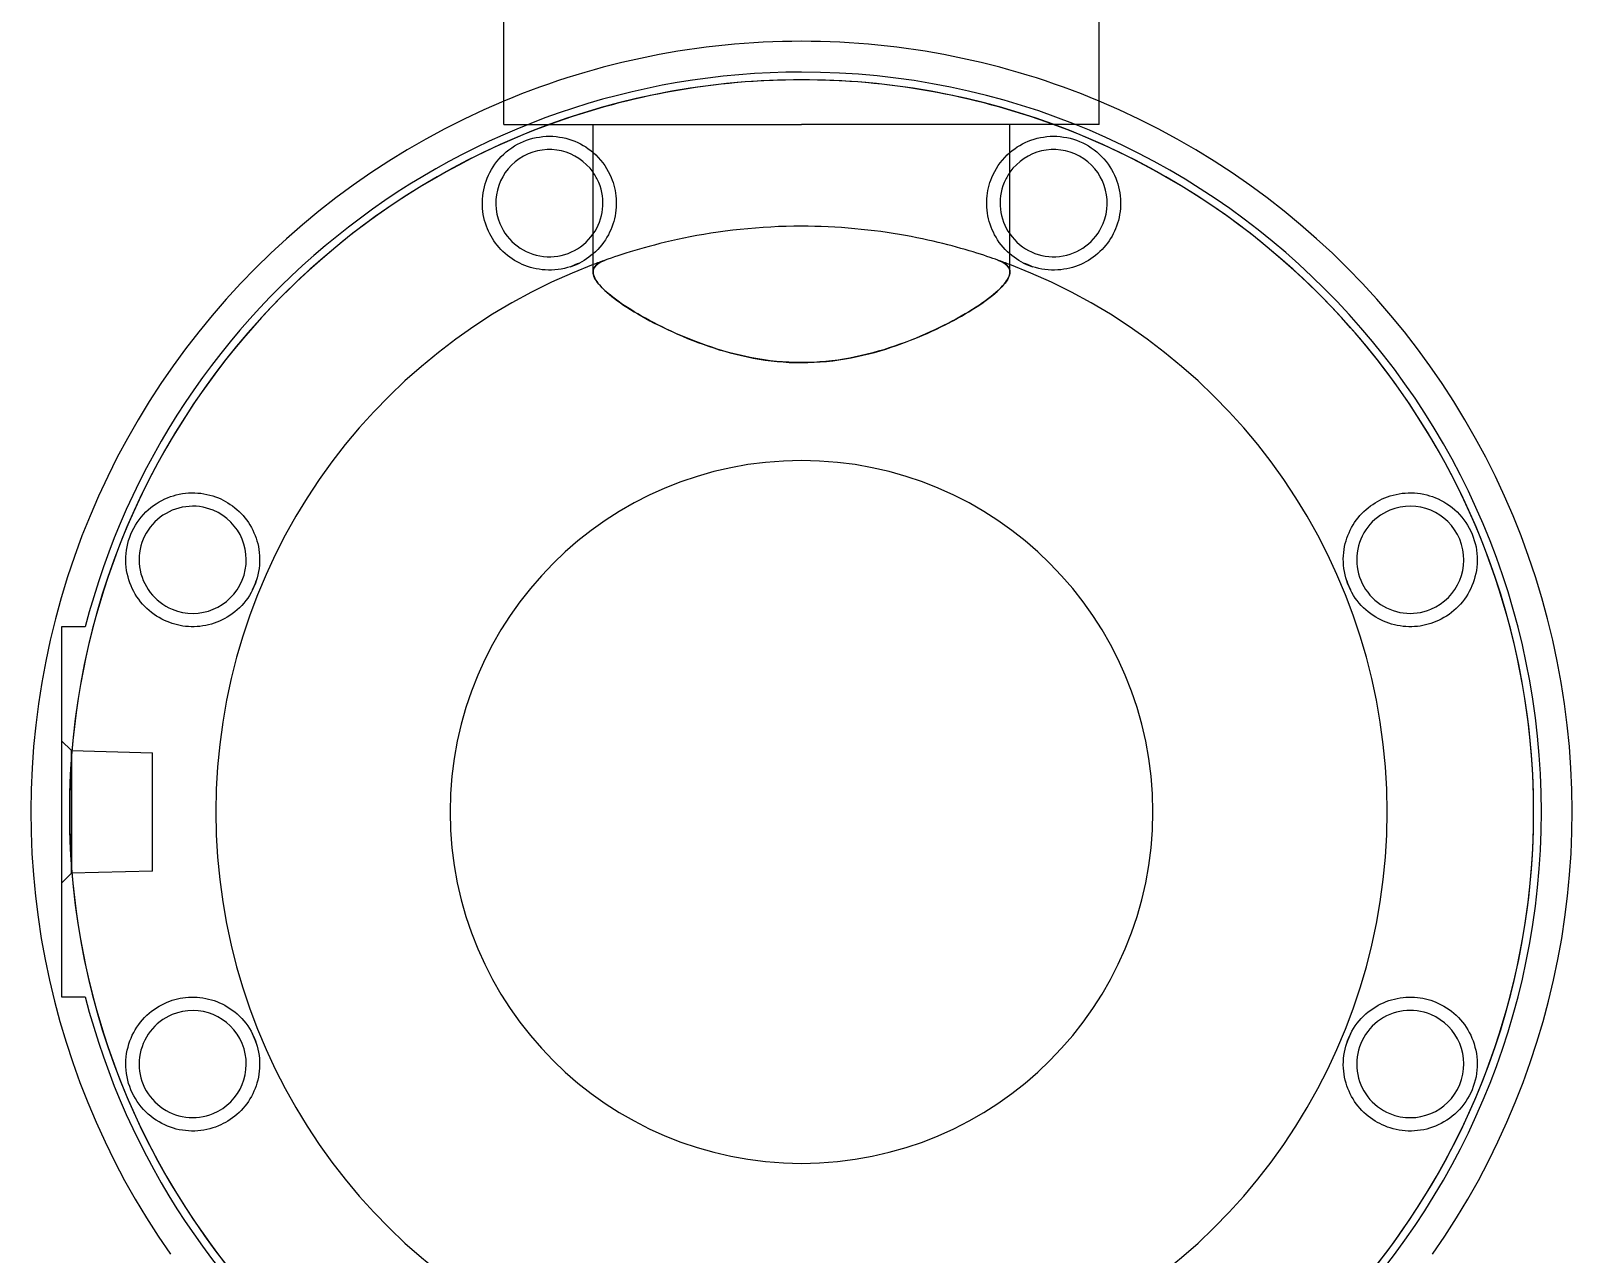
# Model space of a CAD drawing. Header units: millimetres. Extents: x -200 to 45, y 0 to 465.
# Drawn here: x -200 to 30.2, y 188.7 to 371.4 of the extents above; entities that cross this region are included whole.
import ezdxf

# ---------------------------------------------------------------- set-up
doc = ezdxf.new("R2010")
doc.units = ezdxf.units.MM
doc.layers.add('MAIN-1', color=7, linetype='Continuous')
doc.layers.add('MAIN-2', color=7, linetype='Continuous')

msp = doc.modelspace()

# ---------------------------------------------------------------- linework, layer by layer
at = {"layer": 'MAIN-1'}
for p, q in [((-129.38, 357.47), (-129.38, 412.75)), ((-40.48, 357.47), (-40.48, 412.75)), ((-129.38, 357.47), (-84.93, 357.47)), ((-116.05, 335.43), (-116.05, 357.47)), ((-40.48, 357.47), (-84.93, 357.47)), ((-53.82, 335.43), (-53.82, 357.47)), ((-127.79, 354.25), (-127.36, 354.5)), ((-127.36, 354.5), (-126.92, 354.72)), ((-126.92, 354.72), (-126.47, 354.93)), ((-126.47, 354.93), (-126.01, 355.1)), ((-126.01, 355.1), (-125.54, 355.26)), ((-125.54, 355.26), (-125.06, 355.4)), ((-125.06, 355.4), (-124.58, 355.51)), ((-124.58, 355.51), (-124.08, 355.59)), ((-124.08, 355.59), (-123.58, 355.66)), ((-123.58, 355.66), (-123.08, 355.7)), ((-123.08, 355.7), (-122.58, 355.71)), ((-122.58, 355.71), (-122.07, 355.7)), ((-122.07, 355.7), (-121.58, 355.66)), ((-121.58, 355.66), (-121.08, 355.59)), ((-121.08, 355.59), (-120.6, 355.51)), ((-120.6, 355.51), (-120.12, 355.4)), ((-120.12, 355.4), (-119.66, 355.27)), ((-119.66, 355.27), (-119.21, 355.12)), ((-119.21, 355.12), (-118.77, 354.95)), ((-118.77, 354.95), (-118.35, 354.77)), ((-118.35, 354.77), (-117.94, 354.56)), ((-117.94, 354.56), (-117.54, 354.34)), ((-52.32, 354.34), (-51.92, 354.56)), ((-51.92, 354.56), (-51.51, 354.77)), ((-51.51, 354.77), (-51.09, 354.95)), ((-51.09, 354.95), (-50.66, 355.12)), ((-50.66, 355.12), (-50.2, 355.27)), ((-50.2, 355.27), (-49.74, 355.4)), ((-49.74, 355.4), (-49.26, 355.51)), ((-49.26, 355.51), (-48.78, 355.59)), ((-48.78, 355.59), (-48.29, 355.66)), ((-48.29, 355.66), (-47.79, 355.7)), ((-47.79, 355.7), (-47.29, 355.71)), ((-47.29, 355.71), (-46.78, 355.7)), ((-46.78, 355.7), (-46.28, 355.66)), ((-46.28, 355.66), (-45.78, 355.59)), ((-45.78, 355.59), (-45.29, 355.51)), ((-45.29, 355.51), (-44.8, 355.4)), ((-44.8, 355.4), (-44.32, 355.26)), ((-44.32, 355.26), (-43.85, 355.1)), ((-43.85, 355.1), (-43.39, 354.93)), ((-43.39, 354.93), (-42.94, 354.72)), ((-42.94, 354.72), (-42.5, 354.5)), ((-42.5, 354.5), (-42.07, 354.25)), ((-130.42, 351.93), (-130.1, 352.32)), ((-130.1, 352.32), (-129.76, 352.68)), ((-129.76, 352.68), (-129.4, 353.03)), ((-129.4, 353.03), (-129.02, 353.37)), ((-129.02, 353.37), (-128.62, 353.68)), ((-128.62, 353.68), (-128.21, 353.97)), ((-128.21, 353.97), (-127.79, 354.25)), ((-117.54, 354.34), (-117.15, 354.1)), ((-117.15, 354.1), (-116.77, 353.84)), ((-116.77, 353.84), (-116.4, 353.56)), ((-116.4, 353.56), (-116.05, 353.27)), ((-53.82, 353.27), (-53.46, 353.56)), ((-53.46, 353.56), (-53.09, 353.84)), ((-53.09, 353.84), (-52.71, 354.1)), ((-52.71, 354.1), (-52.32, 354.34)), ((-42.07, 354.25), (-41.65, 353.97)), ((-41.65, 353.97), (-41.24, 353.68)), ((-41.24, 353.68), (-40.84, 353.37)), ((-40.84, 353.37), (-40.47, 353.03)), ((-40.47, 353.03), (-40.11, 352.68)), ((-40.11, 352.68), (-39.77, 352.32)), ((-39.77, 352.32), (-39.45, 351.93)), ((-131.68, 349.87), (-131.47, 350.29)), ((-131.47, 350.29), (-131.24, 350.72)), ((-131.24, 350.72), (-130.99, 351.13)), ((-130.99, 351.13), (-130.71, 351.54)), ((-130.71, 351.54), (-130.42, 351.93)), ((-39.45, 351.93), (-39.15, 351.54)), ((-39.15, 351.54), (-38.87, 351.13)), ((-38.87, 351.13), (-38.62, 350.72)), ((-38.62, 350.72), (-38.39, 350.29)), ((-38.39, 350.29), (-38.18, 349.87)), ((-132.47, 347.23), (-132.39, 347.69)), ((-132.39, 347.69), (-132.29, 348.14)), ((-132.29, 348.14), (-132.17, 348.58)), ((-132.17, 348.58), (-132.03, 349.01)), ((-132.03, 349.01), (-131.87, 349.44)), ((-131.87, 349.44), (-131.68, 349.87)), ((-38.18, 349.87), (-37.99, 349.44)), ((-37.99, 349.44), (-37.83, 349.01)), ((-37.83, 349.01), (-37.69, 348.58)), ((-37.69, 348.58), (-37.57, 348.14)), ((-37.57, 348.14), (-37.47, 347.69)), ((-37.47, 347.69), (-37.39, 347.23)), ((-132.59, 345.86), (-132.57, 346.32)), ((-132.59, 345.39), (-132.59, 345.86)), ((-132.56, 344.93), (-132.59, 345.39)), ((-132.57, 346.32), (-132.53, 346.78)), ((-132.53, 346.78), (-132.47, 347.23)), ((-37.39, 347.23), (-37.33, 346.78)), ((-37.33, 346.78), (-37.29, 346.32)), ((-37.28, 345.39), (-37.3, 344.93)), ((-37.29, 346.32), (-37.27, 345.86)), ((-37.27, 345.86), (-37.28, 345.39)), ((-132.51, 344.48), (-132.56, 344.93)), ((-132.45, 344.03), (-132.51, 344.48)), ((-132.36, 343.58), (-132.45, 344.03)), ((-132.25, 343.14), (-132.36, 343.58)), ((-132.13, 342.71), (-132.25, 343.14)), ((-37.61, 343.14), (-37.73, 342.71)), ((-37.5, 343.58), (-37.61, 343.14)), ((-37.42, 344.03), (-37.5, 343.58)), ((-37.35, 344.48), (-37.42, 344.03)), ((-37.3, 344.93), (-37.35, 344.48)), ((-131.99, 342.29), (-132.13, 342.71)), ((-131.83, 341.88), (-131.99, 342.29)), ((-131.66, 341.51), (-131.83, 341.88)), ((-131.49, 341.14), (-131.66, 341.51)), ((-131.3, 340.79), (-131.49, 341.14)), ((-131.09, 340.44), (-131.3, 340.79)), ((-38.56, 340.79), (-38.77, 340.44)), ((-38.37, 341.14), (-38.56, 340.79)), ((-38.2, 341.51), (-38.37, 341.14)), ((-38.03, 341.88), (-38.2, 341.51)), ((-37.88, 342.29), (-38.03, 341.88)), ((-37.73, 342.71), (-37.88, 342.29)), ((-130.87, 340.1), (-131.09, 340.44)), ((-130.63, 339.76), (-130.87, 340.1)), ((-130.37, 339.43), (-130.63, 339.76)), ((-130.1, 339.1), (-130.37, 339.43)), ((-129.81, 338.79), (-130.1, 339.1)), ((-129.51, 338.48), (-129.81, 338.79)), ((-129.19, 338.19), (-129.51, 338.48)), ((-40.36, 338.48), (-40.67, 338.19)), ((-40.05, 338.79), (-40.36, 338.48)), ((-39.77, 339.1), (-40.05, 338.79)), ((-39.49, 339.43), (-39.77, 339.1)), ((-39.24, 339.76), (-39.49, 339.43)), ((-38.99, 340.1), (-39.24, 339.76)), ((-38.77, 340.44), (-38.99, 340.1)), ((-128.86, 337.91), (-129.19, 338.19)), ((-128.51, 337.65), (-128.86, 337.91)), ((-128.15, 337.4), (-128.51, 337.65)), ((-127.79, 337.17), (-128.15, 337.4)), ((-127.41, 336.95), (-127.79, 337.17)), ((-127.02, 336.74), (-127.41, 336.95)), ((-126.63, 336.56), (-127.02, 336.74)), ((-126.23, 336.39), (-126.63, 336.56)), ((-125.83, 336.25), (-126.23, 336.39)), ((-125.42, 336.12), (-125.83, 336.25)), ((-125, 336), (-125.42, 336.12)), ((-119.89, 336.08), (-120.35, 335.96)), ((-119.44, 336.22), (-119.89, 336.08)), ((-117.74, 336.96), (-118.1, 336.77)), ((-117.39, 337.17), (-117.74, 336.96)), ((-117.04, 337.39), (-117.39, 337.17)), ((-116.7, 337.63), (-117.04, 337.39)), ((-116.37, 337.88), (-116.7, 337.63)), ((-116.05, 338.14), (-116.37, 337.88)), ((-53.5, 337.88), (-53.82, 338.14)), ((-53.17, 337.63), (-53.5, 337.88)), ((-52.82, 337.39), (-53.17, 337.63)), ((-52.48, 337.17), (-52.82, 337.39)), ((-52.12, 336.96), (-52.48, 337.17)), ((-51.76, 336.77), (-52.12, 336.96)), ((-49.97, 336.08), (-50.42, 336.22)), ((-49.51, 335.96), (-49.97, 336.08)), ((-44.44, 336.12), (-44.86, 336)), ((-44.03, 336.25), (-44.44, 336.12)), ((-43.63, 336.39), (-44.03, 336.25)), ((-43.23, 336.56), (-43.63, 336.39)), ((-42.84, 336.74), (-43.23, 336.56)), ((-42.45, 336.95), (-42.84, 336.74)), ((-42.08, 337.17), (-42.45, 336.95)), ((-41.71, 337.4), (-42.08, 337.17)), ((-41.35, 337.65), (-41.71, 337.4)), ((-41.01, 337.91), (-41.35, 337.65)), ((-40.67, 338.19), (-41.01, 337.91)), ((-124.56, 335.91), (-125, 336)), ((-124.11, 335.83), (-124.56, 335.91)), ((-123.66, 335.77), (-124.11, 335.83)), ((-123.19, 335.73), (-123.66, 335.77)), ((-122.72, 335.71), (-123.19, 335.73)), ((-122.25, 335.71), (-122.72, 335.71)), ((-121.77, 335.74), (-122.25, 335.71)), ((-121.29, 335.79), (-121.77, 335.74)), ((-120.82, 335.87), (-121.29, 335.79)), ((-120.35, 335.96), (-120.82, 335.87)), ((-116.05, 335.43), (-116.03, 335.21)), ((-116.03, 335.21), (-115.99, 334.99)), ((-115.99, 334.99), (-115.91, 334.76)), ((-115.91, 334.76), (-115.81, 334.53)), ((-115.81, 334.53), (-115.68, 334.28)), ((-115.68, 334.28), (-115.52, 334.03)), ((-115.52, 334.03), (-115.33, 333.77)), ((-54.67, 333.6), (-54.48, 333.85)), ((-54.48, 333.85), (-54.3, 334.09)), ((-54.3, 334.09), (-54.16, 334.33)), ((-54.16, 334.33), (-54.03, 334.57)), ((-54.03, 334.57), (-53.94, 334.79)), ((-53.94, 334.79), (-53.87, 335.01)), ((-53.87, 335.01), (-53.83, 335.22)), ((-53.83, 335.22), (-53.82, 335.43)), ((-49.04, 335.87), (-49.51, 335.96)), ((-48.57, 335.79), (-49.04, 335.87)), ((-48.09, 335.74), (-48.57, 335.79)), ((-47.62, 335.71), (-48.09, 335.74)), ((-47.14, 335.71), (-47.62, 335.71)), ((-46.67, 335.73), (-47.14, 335.71)), ((-46.21, 335.77), (-46.67, 335.73)), ((-45.75, 335.83), (-46.21, 335.77)), ((-45.3, 335.91), (-45.75, 335.83)), ((-44.86, 336), (-45.3, 335.91)), ((-115.33, 333.77), (-115.11, 333.5)), ((-115.11, 333.5), (-114.87, 333.23)), ((-114.87, 333.23), (-114.6, 332.95)), ((-114.6, 332.95), (-114.3, 332.66)), ((-114.3, 332.66), (-113.97, 332.37)), ((-113.97, 332.37), (-113.62, 332.07)), ((-113.62, 332.07), (-113.25, 331.77)), ((-113.25, 331.77), (-112.84, 331.46)), ((-57.14, 331.36), (-56.75, 331.66)), ((-56.75, 331.66), (-56.38, 331.95)), ((-56.38, 331.95), (-56.04, 332.24)), ((-56.04, 332.24), (-55.72, 332.52)), ((-55.72, 332.52), (-55.42, 332.8)), ((-55.42, 332.8), (-55.15, 333.07)), ((-55.15, 333.07), (-54.9, 333.34)), ((-54.9, 333.34), (-54.67, 333.6)), ((-112.84, 331.46), (-112.42, 331.14)), ((-112.42, 331.14), (-111.97, 330.82)), ((-111.97, 330.82), (-111.49, 330.5)), ((-111.49, 330.5), (-111, 330.17)), ((-111, 330.17), (-110.48, 329.84)), ((-110.48, 329.84), (-109.94, 329.5)), ((-109.94, 329.5), (-109.37, 329.17)), ((-109.37, 329.17), (-108.79, 328.83)), ((-60.49, 329.17), (-59.95, 329.49)), ((-59.95, 329.49), (-59.43, 329.81)), ((-59.43, 329.81), (-58.93, 330.13)), ((-58.93, 330.13), (-58.45, 330.44)), ((-58.45, 330.44), (-58, 330.75)), ((-58, 330.75), (-57.56, 331.06)), ((-57.56, 331.06), (-57.14, 331.36)), ((-108.79, 328.83), (-108.18, 328.49)), ((-108.18, 328.49), (-107.56, 328.15)), ((-107.56, 328.15), (-106.91, 327.81)), ((-106.91, 327.81), (-106.25, 327.48)), ((-106.25, 327.48), (-105.56, 327.14)), ((-105.56, 327.14), (-104.86, 326.8)), ((-65.48, 326.58), (-64.79, 326.9)), ((-64.79, 326.9), (-64.13, 327.22)), ((-64.13, 327.22), (-63.48, 327.55)), ((-63.48, 327.55), (-62.84, 327.87)), ((-62.84, 327.87), (-62.23, 328.2)), ((-62.23, 328.2), (-61.63, 328.52)), ((-61.63, 328.52), (-61.05, 328.84)), ((-61.05, 328.84), (-60.49, 329.17)), ((-104.86, 326.8), (-104.15, 326.47)), ((-104.15, 326.47), (-103.43, 326.15)), ((-103.43, 326.15), (-102.69, 325.83)), ((-102.69, 325.83), (-101.94, 325.52)), ((-101.94, 325.52), (-101.17, 325.21)), ((-101.17, 325.21), (-100.4, 324.92)), ((-100.4, 324.92), (-99.62, 324.63)), ((-99.62, 324.63), (-98.82, 324.35)), ((-70.72, 324.46), (-69.93, 324.75)), ((-69.93, 324.75), (-69.15, 325.04)), ((-69.15, 325.04), (-68.38, 325.33)), ((-68.38, 325.33), (-67.63, 325.64)), ((-67.63, 325.64), (-66.9, 325.95)), ((-66.9, 325.95), (-66.18, 326.26)), ((-66.18, 326.26), (-65.48, 326.58)), ((-98.82, 324.35), (-98.02, 324.09)), ((-98.02, 324.09), (-97.21, 323.83)), ((-97.21, 323.83), (-96.39, 323.59)), ((-96.39, 323.59), (-95.57, 323.36)), ((-95.57, 323.36), (-94.73, 323.14)), ((-94.73, 323.14), (-93.88, 322.94)), ((-93.88, 322.94), (-93.02, 322.75)), ((-93.02, 322.75), (-92.15, 322.57)), ((-92.15, 322.57), (-91.27, 322.42)), ((-91.27, 322.42), (-90.38, 322.28)), ((-90.38, 322.28), (-89.48, 322.16)), ((-80.26, 322.18), (-79.34, 322.3)), ((-79.34, 322.3), (-78.43, 322.45)), ((-78.43, 322.45), (-77.53, 322.61)), ((-77.53, 322.61), (-76.63, 322.79)), ((-76.63, 322.79), (-75.75, 322.99)), ((-75.75, 322.99), (-74.88, 323.2)), ((-74.88, 323.2), (-74.03, 323.43)), ((-74.03, 323.43), (-73.18, 323.67)), ((-73.18, 323.67), (-72.35, 323.92)), ((-72.35, 323.92), (-71.53, 324.19)), ((-71.53, 324.19), (-70.72, 324.46)), ((-89.48, 322.16), (-88.58, 322.07)), ((-88.58, 322.07), (-87.67, 321.99)), ((-87.67, 321.99), (-86.76, 321.93)), ((-86.76, 321.93), (-85.85, 321.9)), ((-85.85, 321.9), (-84.93, 321.89)), ((-84.93, 321.89), (-83.99, 321.9)), ((-83.99, 321.9), (-83.05, 321.94)), ((-83.05, 321.94), (-82.12, 322)), ((-82.12, 322), (-81.18, 322.08)), ((-81.18, 322.08), (-80.26, 322.18)), ((-180.03, 301.53), (-179.6, 301.72)), ((-179.6, 301.72), (-179.17, 301.88)), ((-179.17, 301.88), (-178.74, 302.02)), ((-178.74, 302.02), (-178.3, 302.15)), ((-178.3, 302.15), (-177.85, 302.25)), ((-177.85, 302.25), (-177.39, 302.33)), ((-177.39, 302.33), (-176.93, 302.39)), ((-176.93, 302.39), (-176.47, 302.43)), ((-176.47, 302.43), (-176.01, 302.45)), ((-176.01, 302.45), (-175.54, 302.45)), ((-175.54, 302.45), (-175.08, 302.42)), ((-175.08, 302.42), (-174.63, 302.38)), ((-174.63, 302.38), (-174.17, 302.31)), ((-174.17, 302.31), (-173.73, 302.22)), ((-173.73, 302.22), (-173.28, 302.12)), ((-173.28, 302.12), (-172.85, 301.99)), ((-172.85, 301.99), (-172.43, 301.85)), ((-172.43, 301.85), (-172.02, 301.69)), ((-172.02, 301.69), (-171.64, 301.53)), ((1.78, 301.53), (2.16, 301.69)), ((2.16, 301.69), (2.57, 301.85)), ((2.57, 301.85), (2.99, 301.99)), ((2.99, 301.99), (3.42, 302.12)), ((3.42, 302.12), (3.86, 302.22)), ((3.86, 302.22), (4.31, 302.31)), ((4.31, 302.31), (4.76, 302.38)), ((4.76, 302.38), (5.22, 302.42)), ((5.22, 302.42), (5.68, 302.45)), ((5.68, 302.45), (6.15, 302.45)), ((6.15, 302.45), (6.61, 302.43)), ((6.61, 302.43), (7.07, 302.39)), ((7.07, 302.39), (7.53, 302.33)), ((7.53, 302.33), (7.99, 302.25)), ((7.99, 302.25), (8.44, 302.15)), ((8.44, 302.15), (8.88, 302.02)), ((8.88, 302.02), (9.31, 301.88)), ((9.31, 301.88), (9.74, 301.72)), ((9.74, 301.72), (10.17, 301.53)), ((-183.2, 299.22), (-182.85, 299.59)), ((-182.85, 299.59), (-182.49, 299.93)), ((-182.49, 299.93), (-182.1, 300.25)), ((-182.1, 300.25), (-181.71, 300.55)), ((-181.71, 300.55), (-181.3, 300.83)), ((-181.3, 300.83), (-180.88, 301.09)), ((-180.88, 301.09), (-180.46, 301.32)), ((-180.46, 301.32), (-180.03, 301.53)), ((-171.64, 301.53), (-171.28, 301.35)), ((-171.28, 301.35), (-170.93, 301.16)), ((-170.93, 301.16), (-170.58, 300.95)), ((-170.58, 300.95), (-170.24, 300.73)), ((-170.24, 300.73), (-169.9, 300.49)), ((-169.9, 300.49), (-169.57, 300.23)), ((-169.57, 300.23), (-169.24, 299.96)), ((-169.24, 299.96), (-168.93, 299.67)), ((-168.93, 299.67), (-168.62, 299.37)), ((-168.62, 299.37), (-168.33, 299.05)), ((-1.53, 299.05), (-1.24, 299.37)), ((-1.24, 299.37), (-0.94, 299.67)), ((-0.94, 299.67), (-0.62, 299.96)), ((-0.62, 299.96), (-0.3, 300.23)), ((-0.3, 300.23), (0.04, 300.49)), ((0.04, 300.49), (0.37, 300.73)), ((0.37, 300.73), (0.72, 300.95)), ((0.72, 300.95), (1.07, 301.16)), ((1.07, 301.16), (1.42, 301.35)), ((1.42, 301.35), (1.78, 301.53)), ((10.17, 301.53), (10.6, 301.32)), ((10.6, 301.32), (11.02, 301.09)), ((11.02, 301.09), (11.44, 300.83)), ((11.44, 300.83), (11.84, 300.55)), ((11.84, 300.55), (12.24, 300.25)), ((12.24, 300.25), (12.62, 299.93)), ((12.62, 299.93), (12.99, 299.59)), ((12.99, 299.59), (13.34, 299.22)), ((-184.89, 296.73), (-184.66, 297.17)), ((-184.66, 297.17), (-184.41, 297.61)), ((-184.41, 297.61), (-184.14, 298.03)), ((-184.14, 298.03), (-183.85, 298.44)), ((-183.85, 298.44), (-183.54, 298.84)), ((-183.54, 298.84), (-183.2, 299.22)), ((-168.33, 299.05), (-168.05, 298.72)), ((-168.05, 298.72), (-167.79, 298.37)), ((-167.79, 298.37), (-167.54, 298.02)), ((-167.54, 298.02), (-167.3, 297.65)), ((-167.3, 297.65), (-167.08, 297.27)), ((-167.08, 297.27), (-166.88, 296.89)), ((-2.98, 296.89), (-2.78, 297.27)), ((-2.78, 297.27), (-2.56, 297.65)), ((-2.56, 297.65), (-2.33, 298.02)), ((-2.33, 298.02), (-2.08, 298.37)), ((-2.08, 298.37), (-1.81, 298.72)), ((-1.81, 298.72), (-1.53, 299.05)), ((13.34, 299.22), (13.67, 298.84)), ((13.67, 298.84), (13.99, 298.44)), ((13.99, 298.44), (14.28, 298.03)), ((14.28, 298.03), (14.55, 297.61)), ((14.55, 297.61), (14.8, 297.17)), ((14.8, 297.17), (15.02, 296.73)), ((-185.66, 294.37), (-185.55, 294.86)), ((-185.55, 294.86), (-185.42, 295.35)), ((-185.42, 295.35), (-185.26, 295.82)), ((-185.26, 295.82), (-185.09, 296.28)), ((-185.09, 296.28), (-184.89, 296.73)), ((-166.88, 296.89), (-166.7, 296.49)), ((-166.7, 296.49), (-166.53, 296.1)), ((-166.53, 296.1), (-166.38, 295.69)), ((-166.38, 295.69), (-166.25, 295.28)), ((-166.25, 295.28), (-166.14, 294.86)), ((-166.14, 294.86), (-166.04, 294.43)), ((-3.82, 294.43), (-3.72, 294.86)), ((-3.72, 294.86), (-3.61, 295.28)), ((-3.61, 295.28), (-3.48, 295.69)), ((-3.48, 295.69), (-3.33, 296.1)), ((-3.33, 296.1), (-3.16, 296.49)), ((-3.16, 296.49), (-2.98, 296.89)), ((15.02, 296.73), (15.22, 296.28)), ((15.22, 296.28), (15.4, 295.82)), ((15.4, 295.82), (15.55, 295.35)), ((15.55, 295.35), (15.69, 294.86)), ((15.69, 294.86), (15.8, 294.37)), ((-185.85, 292.36), (-185.84, 292.87)), ((-185.83, 291.86), (-185.85, 292.36)), ((-185.84, 292.87), (-185.8, 293.37)), ((-185.8, 293.37), (-185.74, 293.87)), ((-185.74, 293.87), (-185.66, 294.37)), ((-166.04, 294.43), (-165.96, 293.98)), ((-165.96, 293.98), (-165.9, 293.52)), ((-165.9, 293.52), (-165.86, 293.05)), ((-165.86, 293.05), (-165.85, 292.58)), ((-165.85, 292.58), (-165.85, 292.11)), ((-4.02, 292.58), (-4, 293.05)), ((-4.01, 292.11), (-4.02, 292.58)), ((-4, 293.05), (-3.96, 293.52)), ((-3.96, 293.52), (-3.9, 293.98)), ((-3.9, 293.98), (-3.82, 294.43)), ((15.8, 294.37), (15.88, 293.87)), ((15.88, 293.87), (15.94, 293.37)), ((15.94, 293.37), (15.97, 292.87)), ((15.97, 292.87), (15.98, 292.36)), ((15.98, 292.36), (15.97, 291.86)), ((-185.79, 291.36), (-185.83, 291.86)), ((-185.72, 290.87), (-185.79, 291.36)), ((-185.63, 290.38), (-185.72, 290.87)), ((-185.51, 289.91), (-185.63, 290.38)), ((-166.1, 290.21), (-166.22, 289.75)), ((-166, 290.68), (-166.1, 290.21)), ((-165.93, 291.16), (-166, 290.68)), ((-165.88, 291.63), (-165.93, 291.16)), ((-165.85, 292.11), (-165.88, 291.63)), ((-3.98, 291.63), (-4.01, 292.11)), ((-3.93, 291.16), (-3.98, 291.63)), ((-3.86, 290.68), (-3.93, 291.16)), ((-3.76, 290.21), (-3.86, 290.68)), ((-3.65, 289.75), (-3.76, 290.21)), ((15.77, 290.38), (15.65, 289.91)), ((15.86, 290.87), (15.77, 290.38)), ((15.92, 291.36), (15.86, 290.87)), ((15.97, 291.86), (15.92, 291.36)), ((-185.38, 289.44), (-185.51, 289.91)), ((-185.23, 288.99), (-185.38, 289.44)), ((-185.06, 288.56), (-185.23, 288.99)), ((-184.87, 288.14), (-185.06, 288.56)), ((-184.66, 287.73), (-184.87, 288.14)), ((-166.91, 287.97), (-167.13, 287.55)), ((-166.22, 289.75), (-166.35, 289.3)), ((-3.51, 289.3), (-3.65, 289.75)), ((-2.73, 287.55), (-2.96, 287.97)), ((15.01, 288.14), (14.8, 287.73)), ((15.19, 288.56), (15.01, 288.14)), ((15.37, 288.99), (15.19, 288.56)), ((15.52, 289.44), (15.37, 288.99)), ((15.65, 289.91), (15.52, 289.44)), ((-184.43, 287.33), (-184.66, 287.73)), ((-184.19, 286.94), (-184.43, 287.33)), ((-183.92, 286.56), (-184.19, 286.94)), ((-183.64, 286.19), (-183.92, 286.56)), ((-183.34, 285.84), (-183.64, 286.19)), ((-183.03, 285.5), (-183.34, 285.84)), ((-182.7, 285.17), (-183.03, 285.5)), ((-168.53, 285.63), (-168.87, 285.29)), ((-168.22, 285.98), (-168.53, 285.63)), ((-167.92, 286.36), (-168.22, 285.98)), ((-167.64, 286.74), (-167.92, 286.36)), ((-167.37, 287.14), (-167.64, 286.74)), ((-167.13, 287.55), (-167.37, 287.14)), ((-2.49, 287.14), (-2.73, 287.55)), ((-2.23, 286.74), (-2.49, 287.14)), ((-1.95, 286.36), (-2.23, 286.74)), ((-1.64, 285.98), (-1.95, 286.36)), ((-1.33, 285.63), (-1.64, 285.98)), ((-1, 285.29), (-1.33, 285.63)), ((13.17, 285.5), (12.84, 285.17)), ((13.48, 285.84), (13.17, 285.5)), ((13.78, 286.19), (13.48, 285.84)), ((14.06, 286.56), (13.78, 286.19)), ((14.33, 286.94), (14.06, 286.56)), ((14.57, 287.33), (14.33, 286.94)), ((14.8, 287.73), (14.57, 287.33)), ((-182.36, 284.86), (-182.7, 285.17)), ((-182, 284.57), (-182.36, 284.86)), ((-181.63, 284.3), (-182, 284.57)), ((-181.26, 284.04), (-181.63, 284.3)), ((-180.87, 283.81), (-181.26, 284.04)), ((-180.48, 283.59), (-180.87, 283.81)), ((-180.08, 283.39), (-180.48, 283.59)), ((-179.67, 283.21), (-180.08, 283.39)), ((-179.29, 283.06), (-179.67, 283.21)), ((-171.84, 283.29), (-172.24, 283.13)), ((-171.45, 283.47), (-171.84, 283.29)), ((-171.07, 283.67), (-171.45, 283.47)), ((-170.69, 283.88), (-171.07, 283.67)), ((-170.31, 284.12), (-170.69, 283.88)), ((-169.94, 284.39), (-170.31, 284.12)), ((-169.57, 284.67), (-169.94, 284.39)), ((-169.21, 284.97), (-169.57, 284.67)), ((-168.87, 285.29), (-169.21, 284.97)), ((-0.65, 284.97), (-1, 285.29)), ((-0.29, 284.67), (-0.65, 284.97)), ((0.07, 284.39), (-0.29, 284.67)), ((0.45, 284.12), (0.07, 284.39)), ((0.82, 283.88), (0.45, 284.12)), ((1.2, 283.67), (0.82, 283.88)), ((1.58, 283.47), (1.2, 283.67)), ((1.97, 283.29), (1.58, 283.47)), ((2.37, 283.13), (1.97, 283.29)), ((9.81, 283.21), (9.43, 283.06)), ((10.21, 283.39), (9.81, 283.21)), ((10.61, 283.59), (10.21, 283.39)), ((11.01, 283.81), (10.61, 283.59)), ((11.39, 284.04), (11.01, 283.81)), ((11.77, 284.3), (11.39, 284.04)), ((12.14, 284.57), (11.77, 284.3)), ((12.5, 284.86), (12.14, 284.57)), ((12.84, 285.17), (12.5, 284.86)), ((-178.91, 282.93), (-179.29, 283.06)), ((-178.53, 282.82), (-178.91, 282.93)), ((-178.14, 282.72), (-178.53, 282.82)), ((-177.73, 282.63), (-178.14, 282.72)), ((-177.32, 282.56), (-177.73, 282.63)), ((-176.91, 282.51), (-177.32, 282.56)), ((-176.49, 282.47), (-176.91, 282.51)), ((-176.06, 282.45), (-176.49, 282.47)), ((-175.63, 282.45), (-176.06, 282.45)), ((-175.2, 282.47), (-175.63, 282.45)), ((-174.77, 282.51), (-175.2, 282.47)), ((-174.33, 282.57), (-174.77, 282.51)), ((-173.9, 282.64), (-174.33, 282.57)), ((-173.48, 282.74), (-173.9, 282.64)), ((-173.06, 282.85), (-173.48, 282.74)), ((-172.64, 282.98), (-173.06, 282.85)), ((-172.24, 283.13), (-172.64, 282.98)), ((2.78, 282.98), (2.37, 283.13)), ((3.2, 282.85), (2.78, 282.98)), ((3.62, 282.74), (3.2, 282.85)), ((4.04, 282.64), (3.62, 282.74)), ((4.47, 282.57), (4.04, 282.64)), ((4.9, 282.51), (4.47, 282.57)), ((5.33, 282.47), (4.9, 282.51)), ((5.77, 282.45), (5.33, 282.47)), ((6.2, 282.45), (5.77, 282.45)), ((6.62, 282.47), (6.2, 282.45)), ((7.04, 282.51), (6.62, 282.47)), ((7.46, 282.56), (7.04, 282.51)), ((7.87, 282.63), (7.46, 282.56)), ((8.27, 282.72), (7.87, 282.63)), ((8.66, 282.82), (8.27, 282.72)), ((9.05, 282.93), (8.66, 282.82)), ((9.43, 283.06), (9.05, 282.93)), ((-181.26, 225.54), (-180.87, 225.78)), ((-180.87, 225.78), (-180.48, 226)), ((-180.48, 226), (-180.08, 226.2)), ((-180.08, 226.2), (-179.67, 226.38)), ((-179.67, 226.38), (-179.29, 226.52)), ((-179.29, 226.52), (-178.91, 226.66)), ((-178.91, 226.66), (-178.53, 226.77)), ((-178.53, 226.77), (-178.14, 226.87)), ((-178.14, 226.87), (-177.73, 226.96)), ((-177.73, 226.96), (-177.32, 227.03)), ((-177.32, 227.03), (-176.91, 227.08)), ((-176.91, 227.08), (-176.49, 227.11)), ((-176.49, 227.11), (-176.06, 227.13)), ((-176.06, 227.13), (-175.63, 227.13)), ((-175.63, 227.13), (-175.2, 227.12)), ((-175.2, 227.12), (-174.77, 227.08)), ((-174.77, 227.08), (-174.33, 227.02)), ((-174.33, 227.02), (-173.9, 226.95)), ((-173.9, 226.95), (-173.48, 226.85)), ((-173.48, 226.85), (-173.06, 226.74)), ((-173.06, 226.74), (-172.64, 226.61)), ((-172.64, 226.61), (-172.24, 226.46)), ((-172.24, 226.46), (-171.84, 226.3)), ((-171.84, 226.3), (-171.45, 226.12)), ((-171.45, 226.12), (-171.07, 225.92)), ((-171.07, 225.92), (-170.69, 225.7)), ((-170.69, 225.7), (-170.31, 225.46)), ((0.45, 225.46), (0.82, 225.7)), ((0.82, 225.7), (1.2, 225.92)), ((1.2, 225.92), (1.58, 226.12)), ((1.58, 226.12), (1.97, 226.3)), ((1.97, 226.3), (2.37, 226.46)), ((2.37, 226.46), (2.78, 226.61)), ((2.78, 226.61), (3.2, 226.74)), ((3.2, 226.74), (3.62, 226.85)), ((3.62, 226.85), (4.04, 226.95)), ((4.04, 226.95), (4.47, 227.02)), ((4.47, 227.02), (4.9, 227.08)), ((4.9, 227.08), (5.33, 227.12)), ((5.33, 227.12), (5.77, 227.13)), ((5.77, 227.13), (6.2, 227.13)), ((6.2, 227.13), (6.62, 227.11)), ((6.62, 227.11), (7.04, 227.08)), ((7.04, 227.08), (7.46, 227.03)), ((7.46, 227.03), (7.87, 226.96)), ((7.87, 226.96), (8.27, 226.87)), ((8.27, 226.87), (8.66, 226.77)), ((8.66, 226.77), (9.05, 226.66)), ((9.05, 226.66), (9.43, 226.52)), ((9.43, 226.52), (9.81, 226.37)), ((9.81, 226.37), (10.21, 226.2)), ((10.21, 226.2), (10.61, 226)), ((10.61, 226), (11.01, 225.78)), ((11.01, 225.78), (11.39, 225.54)), ((-183.92, 223.03), (-183.64, 223.4)), ((-183.64, 223.4), (-183.34, 223.75)), ((-183.34, 223.75), (-183.03, 224.09)), ((-183.03, 224.09), (-182.7, 224.42)), ((-182.7, 224.42), (-182.36, 224.73)), ((-182.36, 224.73), (-182, 225.02)), ((-182, 225.02), (-181.63, 225.29)), ((-181.63, 225.29), (-181.26, 225.54)), ((-170.31, 225.46), (-169.94, 225.2)), ((-169.94, 225.2), (-169.57, 224.92)), ((-169.57, 224.92), (-169.21, 224.62)), ((-169.21, 224.62), (-168.87, 224.3)), ((-168.87, 224.3), (-168.53, 223.96)), ((-168.53, 223.96), (-168.22, 223.6)), ((-168.22, 223.6), (-167.92, 223.23)), ((-1.94, 223.23), (-1.64, 223.6)), ((-1.64, 223.6), (-1.33, 223.96)), ((-1.33, 223.96), (-1, 224.3)), ((-1, 224.3), (-0.65, 224.62)), ((-0.65, 224.62), (-0.29, 224.92)), ((-0.29, 224.92), (0.07, 225.2)), ((0.07, 225.2), (0.45, 225.46)), ((11.39, 225.54), (11.77, 225.29)), ((11.77, 225.29), (12.14, 225.02)), ((12.14, 225.02), (12.5, 224.73)), ((12.5, 224.73), (12.84, 224.42)), ((12.84, 224.42), (13.17, 224.09)), ((13.17, 224.09), (13.48, 223.75)), ((13.48, 223.75), (13.78, 223.4)), ((13.78, 223.4), (14.06, 223.03)), ((-185.23, 220.6), (-185.06, 221.03)), ((-185.06, 221.03), (-184.87, 221.45)), ((-184.87, 221.45), (-184.66, 221.86)), ((-184.66, 221.86), (-184.43, 222.26)), ((-184.43, 222.26), (-184.19, 222.65)), ((-184.19, 222.65), (-183.92, 223.03)), ((-167.92, 223.23), (-167.63, 222.84)), ((-167.63, 222.84), (-167.37, 222.45)), ((-167.37, 222.45), (-167.13, 222.04)), ((-167.13, 222.04), (-166.91, 221.62)), ((-2.95, 221.62), (-2.73, 222.04)), ((-2.73, 222.04), (-2.49, 222.45)), ((-2.49, 222.45), (-2.23, 222.84)), ((-2.23, 222.84), (-1.94, 223.23)), ((14.06, 223.03), (14.33, 222.65)), ((14.33, 222.65), (14.57, 222.26)), ((14.57, 222.26), (14.8, 221.86)), ((14.8, 221.86), (15.01, 221.45)), ((15.01, 221.45), (15.19, 221.03)), ((15.19, 221.03), (15.37, 220.6)), ((-185.79, 218.23), (-185.72, 218.72)), ((-185.72, 218.72), (-185.63, 219.2)), ((-185.63, 219.2), (-185.51, 219.68)), ((-185.51, 219.68), (-185.38, 220.14)), ((-185.38, 220.14), (-185.23, 220.6)), ((-166.35, 220.28), (-166.22, 219.83)), ((-166.22, 219.83), (-166.1, 219.37)), ((-166.1, 219.37), (-166, 218.9)), ((-166, 218.9), (-165.93, 218.43)), ((-3.93, 218.43), (-3.86, 218.91)), ((-3.86, 218.91), (-3.76, 219.37)), ((-3.76, 219.37), (-3.65, 219.83)), ((-3.65, 219.83), (-3.51, 220.28)), ((15.37, 220.6), (15.52, 220.14)), ((15.52, 220.14), (15.65, 219.68)), ((15.65, 219.68), (15.77, 219.2)), ((15.77, 219.2), (15.86, 218.72)), ((15.86, 218.72), (15.92, 218.23)), ((-185.85, 217.23), (-185.83, 217.73)), ((-185.84, 216.72), (-185.85, 217.23)), ((-185.8, 216.22), (-185.84, 216.72)), ((-185.83, 217.73), (-185.79, 218.23)), ((-165.93, 218.43), (-165.88, 217.96)), ((-165.86, 216.53), (-165.9, 216.07)), ((-165.88, 217.96), (-165.85, 217.48)), ((-165.85, 217.01), (-165.86, 216.53)), ((-165.85, 217.48), (-165.85, 217.01)), ((-4.02, 217.01), (-4.01, 217.48)), ((-4, 216.53), (-4.02, 217.01)), ((-4.01, 217.48), (-3.98, 217.96)), ((-3.96, 216.07), (-4, 216.53)), ((-3.98, 217.96), (-3.93, 218.43)), ((15.92, 218.23), (15.97, 217.73)), ((15.97, 216.72), (15.94, 216.22)), ((15.97, 217.73), (15.98, 217.23)), ((15.98, 217.23), (15.97, 216.72)), ((-185.74, 215.71), (-185.8, 216.22)), ((-185.66, 215.22), (-185.74, 215.71)), ((-185.55, 214.72), (-185.66, 215.22)), ((-185.42, 214.24), (-185.55, 214.72)), ((-185.26, 213.77), (-185.42, 214.24)), ((-166.25, 214.3), (-166.38, 213.89)), ((-166.14, 214.73), (-166.25, 214.3)), ((-166.04, 215.16), (-166.14, 214.73)), ((-165.96, 215.61), (-166.04, 215.16)), ((-165.9, 216.07), (-165.96, 215.61)), ((-3.9, 215.61), (-3.96, 216.07)), ((-3.82, 215.16), (-3.9, 215.61)), ((-3.72, 214.73), (-3.82, 215.16)), ((-3.61, 214.3), (-3.72, 214.73)), ((-3.48, 213.89), (-3.61, 214.3)), ((15.55, 214.24), (15.4, 213.77)), ((15.69, 214.72), (15.55, 214.24)), ((15.8, 215.22), (15.69, 214.72)), ((15.88, 215.71), (15.8, 215.22)), ((15.94, 216.22), (15.88, 215.71)), ((-185.09, 213.31), (-185.26, 213.77)), ((-184.89, 212.86), (-185.09, 213.31)), ((-184.66, 212.41), (-184.89, 212.86)), ((-184.41, 211.98), (-184.66, 212.41)), ((-184.14, 211.56), (-184.41, 211.98)), ((-167.3, 211.94), (-167.54, 211.57)), ((-167.08, 212.32), (-167.3, 211.94)), ((-166.88, 212.7), (-167.08, 212.32)), ((-166.7, 213.09), (-166.88, 212.7)), ((-166.53, 213.49), (-166.7, 213.09)), ((-166.38, 213.89), (-166.53, 213.49)), ((-3.33, 213.49), (-3.48, 213.89)), ((-3.16, 213.09), (-3.33, 213.49)), ((-2.98, 212.7), (-3.16, 213.09)), ((-2.78, 212.32), (-2.98, 212.7)), ((-2.56, 211.94), (-2.78, 212.32)), ((-2.33, 211.57), (-2.56, 211.94)), ((14.55, 211.98), (14.28, 211.56)), ((14.8, 212.41), (14.55, 211.98)), ((15.02, 212.86), (14.8, 212.41)), ((15.22, 213.31), (15.02, 212.86)), ((15.4, 213.77), (15.22, 213.31)), ((-183.85, 211.14), (-184.14, 211.56)), ((-183.54, 210.75), (-183.85, 211.14)), ((-183.2, 210.36), (-183.54, 210.75)), ((-182.85, 210), (-183.2, 210.36)), ((-182.49, 209.66), (-182.85, 210)), ((-182.1, 209.34), (-182.49, 209.66)), ((-169.24, 209.63), (-169.57, 209.35)), ((-168.93, 209.92), (-169.24, 209.63)), ((-168.62, 210.22), (-168.93, 209.92)), ((-168.33, 210.54), (-168.62, 210.22)), ((-168.05, 210.87), (-168.33, 210.54)), ((-167.79, 211.21), (-168.05, 210.87)), ((-167.54, 211.57), (-167.79, 211.21)), ((-2.08, 211.21), (-2.33, 211.57)), ((-1.81, 210.87), (-2.08, 211.21)), ((-1.53, 210.54), (-1.81, 210.87)), ((-1.24, 210.22), (-1.53, 210.54)), ((-0.94, 209.92), (-1.24, 210.22)), ((-0.62, 209.63), (-0.94, 209.92)), ((-0.3, 209.35), (-0.62, 209.63)), ((12.62, 209.66), (12.24, 209.34)), ((12.99, 210), (12.62, 209.66)), ((13.34, 210.36), (12.99, 210)), ((13.67, 210.75), (13.34, 210.36)), ((13.99, 211.14), (13.67, 210.75)), ((14.28, 211.56), (13.99, 211.14)), ((-181.71, 209.03), (-182.1, 209.34)), ((-181.3, 208.76), (-181.71, 209.03)), ((-180.88, 208.5), (-181.3, 208.76)), ((-180.46, 208.27), (-180.88, 208.5)), ((-180.03, 208.06), (-180.46, 208.27)), ((-179.6, 207.87), (-180.03, 208.06)), ((-179.17, 207.7), (-179.6, 207.87)), ((-178.74, 207.56), (-179.17, 207.7)), ((-178.3, 207.44), (-178.74, 207.56)), ((-177.85, 207.34), (-178.3, 207.44)), ((-177.39, 207.26), (-177.85, 207.34)), ((-176.93, 207.2), (-177.39, 207.26)), ((-176.47, 207.16), (-176.93, 207.2)), ((-174.63, 207.21), (-175.08, 207.16)), ((-174.17, 207.28), (-174.63, 207.21)), ((-173.73, 207.36), (-174.17, 207.28)), ((-173.28, 207.47), (-173.73, 207.36)), ((-172.85, 207.6), (-173.28, 207.47)), ((-172.43, 207.74), (-172.85, 207.6)), ((-172.02, 207.9), (-172.43, 207.74)), ((-171.64, 208.06), (-172.02, 207.9)), ((-171.28, 208.24), (-171.64, 208.06)), ((-170.93, 208.43), (-171.28, 208.24)), ((-170.58, 208.63), (-170.93, 208.43)), ((-170.24, 208.86), (-170.58, 208.63)), ((-169.9, 209.1), (-170.24, 208.86)), ((-169.57, 209.35), (-169.9, 209.1)), ((0.04, 209.1), (-0.3, 209.35)), ((0.37, 208.86), (0.04, 209.1)), ((0.72, 208.63), (0.37, 208.86)), ((1.07, 208.43), (0.72, 208.63)), ((1.42, 208.24), (1.07, 208.43)), ((1.78, 208.06), (1.42, 208.24)), ((2.16, 207.9), (1.78, 208.06)), ((2.57, 207.74), (2.16, 207.9)), ((2.99, 207.6), (2.57, 207.74)), ((3.42, 207.47), (2.99, 207.6)), ((3.86, 207.36), (3.42, 207.47)), ((4.31, 207.28), (3.86, 207.36)), ((4.76, 207.21), (4.31, 207.28)), ((5.22, 207.16), (4.76, 207.21)), ((7.07, 207.2), (6.61, 207.16)), ((7.53, 207.26), (7.07, 207.2)), ((7.99, 207.34), (7.53, 207.26)), ((8.44, 207.44), (7.99, 207.34)), ((8.88, 207.56), (8.44, 207.44)), ((9.31, 207.7), (8.88, 207.56)), ((9.74, 207.87), (9.31, 207.7)), ((10.17, 208.06), (9.74, 207.87)), ((10.6, 208.27), (10.17, 208.06)), ((11.02, 208.5), (10.6, 208.27)), ((11.44, 208.76), (11.02, 208.5)), ((11.84, 209.03), (11.44, 208.76)), ((12.24, 209.34), (11.84, 209.03)), ((-176.01, 207.14), (-176.47, 207.16)), ((-175.54, 207.14), (-176.01, 207.14)), ((-175.08, 207.16), (-175.54, 207.14)), ((5.68, 207.14), (5.22, 207.16)), ((6.15, 207.14), (5.68, 207.14)), ((6.61, 207.16), (6.15, 207.14))]:
    msp.add_line(p, q, dxfattribs=at)
for centre, radius, start, end in [((-84.93, 254.79), 115.09, 112.7187, 215.0189), ((-84.93, 254.79), 115.09, 324.9811, 67.2813), ((-84.93, 254.79), 109.34, 110.1124, 249.8876), ((-84.93, 254.79), 109.34, 290.1124, 69.8876), ((-122.59, 345.71), 8, 35.1373, 202.5), ((-47.27, 345.71), 8, 337.5, 144.8628), ((-122.59, 345.71), 8, 202.5, 324.8627), ((-47.27, 345.71), 8, 215.1372, 337.5), ((-84.93, 254.79), 87.47, 110.8374, 249.1626), ((-84.93, 254.79), 88.43, 112.0312, 112.9688), ((-84.93, 254.79), 87.47, 290.8374, 69.1626), ((-84.93, 254.79), 88.43, 67.0312, 67.9688), ((-84.93, 254.79), 52.48, 90, 270), ((-84.93, 254.79), 52.48, 270, 90), ((-175.85, 292.45), 8, 67.5, 247.5), ((-175.85, 292.45), 8, 247.5, 67.5), ((5.98, 292.45), 8, 112.5, 292.5), ((5.98, 292.45), 8, 292.5, 112.5), ((-84.93, 254.79), 88.43, 157.0312, 157.9688), ((-84.93, 254.79), 88.43, 22.0313, 22.9688), ((-175.85, 217.14), 8, 112.5, 292.5), ((-175.85, 217.14), 8, 292.5, 112.5), ((5.98, 217.14), 8, 67.5, 247.5), ((5.98, 217.14), 8, 247.5, 67.5), ((-84.93, 254.79), 88.43, 202.0312, 202.9688), ((-84.93, 254.79), 88.43, 337.0312, 337.9687)]:
    msp.add_arc(centre, radius, start, end, dxfattribs=at)
at = {"layer": 'MAIN-2'}
for p, q in [((-116.05, 353.27), (-115.66, 352.92)), ((-115.66, 352.92), (-115.29, 352.54)), ((-115.29, 352.54), (-114.94, 352.15)), ((-54.92, 352.15), (-54.57, 352.54)), ((-54.57, 352.54), (-54.21, 352.92)), ((-54.21, 352.92), (-53.82, 353.27)), ((-114.94, 352.15), (-114.62, 351.74)), ((-114.62, 351.74), (-114.31, 351.32)), ((-114.31, 351.32), (-114.04, 350.89)), ((-114.04, 350.89), (-113.78, 350.44)), ((-113.78, 350.44), (-113.55, 349.99)), ((-113.55, 349.99), (-113.35, 349.54)), ((-56.51, 349.54), (-56.31, 349.99)), ((-56.31, 349.99), (-56.08, 350.44)), ((-56.08, 350.44), (-55.83, 350.89)), ((-55.83, 350.89), (-55.55, 351.32)), ((-55.55, 351.32), (-55.25, 351.74)), ((-55.25, 351.74), (-54.92, 352.15)), ((-113.35, 349.54), (-113.2, 349.16)), ((-113.2, 349.16), (-113.07, 348.78)), ((-113.07, 348.78), (-112.96, 348.4)), ((-112.96, 348.4), (-112.86, 348.01)), ((-112.86, 348.01), (-112.77, 347.61)), ((-112.77, 347.61), (-112.7, 347.2)), ((-57.16, 347.2), (-57.09, 347.61)), ((-57.09, 347.61), (-57.01, 348.01)), ((-57.01, 348.01), (-56.91, 348.4)), ((-56.91, 348.4), (-56.79, 348.78)), ((-56.79, 348.78), (-56.66, 349.16)), ((-56.66, 349.16), (-56.51, 349.54)), ((-112.7, 347.2), (-112.65, 346.79)), ((-112.65, 346.79), (-112.61, 346.37)), ((-112.61, 346.37), (-112.59, 345.95)), ((-112.59, 345.52), (-112.61, 345.09)), ((-112.59, 345.95), (-112.59, 345.52)), ((-57.27, 345.95), (-57.25, 346.37)), ((-57.27, 345.52), (-57.27, 345.95)), ((-57.26, 345.09), (-57.27, 345.52)), ((-57.25, 346.37), (-57.21, 346.79)), ((-57.21, 346.79), (-57.16, 347.2)), ((-112.86, 343.39), (-112.97, 342.97)), ((-112.77, 343.81), (-112.86, 343.39)), ((-112.7, 344.24), (-112.77, 343.81)), ((-112.64, 344.66), (-112.7, 344.24)), ((-112.61, 345.09), (-112.64, 344.66)), ((-57.22, 344.66), (-57.26, 345.09)), ((-57.16, 344.24), (-57.22, 344.66)), ((-57.09, 343.81), (-57.16, 344.24)), ((-57, 343.39), (-57.09, 343.81)), ((-56.89, 342.97), (-57, 343.39)), ((-113.77, 340.99), (-113.99, 340.61)), ((-113.58, 341.36), (-113.77, 340.99)), ((-113.4, 341.75), (-113.58, 341.36)), ((-113.24, 342.15), (-113.4, 341.75)), ((-113.1, 342.56), (-113.24, 342.15)), ((-112.97, 342.97), (-113.1, 342.56)), ((-100.55, 340.86), (-101.55, 340.67)), ((-99.52, 341.04), (-100.55, 340.86)), ((-98.47, 341.21), (-99.52, 341.04)), ((-97.4, 341.37), (-98.47, 341.21)), ((-96.31, 341.52), (-97.4, 341.37)), ((-95.2, 341.66), (-96.31, 341.52)), ((-94.08, 341.78), (-95.2, 341.66)), ((-92.94, 341.89), (-94.08, 341.78)), ((-91.8, 341.99), (-92.94, 341.89)), ((-90.65, 342.07), (-91.8, 341.99)), ((-89.5, 342.14), (-90.65, 342.07)), ((-88.35, 342.2), (-89.5, 342.14)), ((-87.2, 342.23), (-88.35, 342.2)), ((-86.06, 342.26), (-87.2, 342.23)), ((-84.93, 342.27), (-86.06, 342.26)), ((-83.95, 342.26), (-84.93, 342.27)), ((-82.96, 342.24), (-83.95, 342.26)), ((-81.97, 342.21), (-82.96, 342.24)), ((-80.97, 342.17), (-81.97, 342.21)), ((-79.97, 342.12), (-80.97, 342.17)), ((-78.97, 342.06), (-79.97, 342.12)), ((-77.97, 341.98), (-78.97, 342.06)), ((-76.98, 341.9), (-77.97, 341.98)), ((-76, 341.8), (-76.98, 341.9)), ((-75.02, 341.7), (-76, 341.8)), ((-74.05, 341.58), (-75.02, 341.7)), ((-73.09, 341.46), (-74.05, 341.58)), ((-72.15, 341.33), (-73.09, 341.46)), ((-71.22, 341.18), (-72.15, 341.33)), ((-70.32, 341.03), (-71.22, 341.18)), ((-69.42, 340.88), (-70.32, 341.03)), ((-68.55, 340.72), (-69.42, 340.88)), ((-67.7, 340.55), (-68.55, 340.72)), ((-56.76, 342.56), (-56.89, 342.97)), ((-56.62, 342.15), (-56.76, 342.56)), ((-56.46, 341.75), (-56.62, 342.15)), ((-56.28, 341.36), (-56.46, 341.75)), ((-56.09, 340.99), (-56.28, 341.36)), ((-55.88, 340.61), (-56.09, 340.99)), ((-115.7, 338.46), (-116.05, 338.14)), ((-115.36, 338.8), (-115.7, 338.46)), ((-115.05, 339.14), (-115.36, 338.8)), ((-114.75, 339.5), (-115.05, 339.14)), ((-114.48, 339.86), (-114.75, 339.5)), ((-114.22, 340.23), (-114.48, 339.86)), ((-113.99, 340.61), (-114.22, 340.23)), ((-110.52, 338.44), (-111.16, 338.24)), ((-109.84, 338.64), (-110.52, 338.44)), ((-109.14, 338.85), (-109.84, 338.64)), ((-108.41, 339.05), (-109.14, 338.85)), ((-107.66, 339.26), (-108.41, 339.05)), ((-106.89, 339.46), (-107.66, 339.26)), ((-106.09, 339.67), (-106.89, 339.46)), ((-105.25, 339.87), (-106.09, 339.67)), ((-104.37, 340.08), (-105.25, 339.87)), ((-103.46, 340.28), (-104.37, 340.08)), ((-102.52, 340.48), (-103.46, 340.28)), ((-101.55, 340.67), (-102.52, 340.48)), ((-66.87, 340.38), (-67.7, 340.55)), ((-66.06, 340.2), (-66.87, 340.38)), ((-65.28, 340.03), (-66.06, 340.2)), ((-64.53, 339.85), (-65.28, 340.03)), ((-63.8, 339.67), (-64.53, 339.85)), ((-63.1, 339.5), (-63.8, 339.67)), ((-62.42, 339.32), (-63.1, 339.5)), ((-61.76, 339.14), (-62.42, 339.32)), ((-61.12, 338.96), (-61.76, 339.14)), ((-60.5, 338.78), (-61.12, 338.96)), ((-59.89, 338.6), (-60.5, 338.78)), ((-59.31, 338.43), (-59.89, 338.6)), ((-58.75, 338.25), (-59.31, 338.43)), ((-55.64, 340.23), (-55.88, 340.61)), ((-55.39, 339.86), (-55.64, 340.23)), ((-55.11, 339.5), (-55.39, 339.86)), ((-54.81, 339.14), (-55.11, 339.5)), ((-54.5, 338.8), (-54.81, 339.14)), ((-54.17, 338.46), (-54.5, 338.8)), ((-53.82, 338.14), (-54.17, 338.46)), ((-115.76, 336.26), (-115.89, 336.07)), ((-115.89, 336.07), (-115.76, 336.26)), ((-115.6, 336.44), (-115.76, 336.26)), ((-115.76, 336.26), (-115.6, 336.44)), ((-115.4, 336.61), (-115.6, 336.44)), ((-115.6, 336.44), (-115.4, 336.61)), ((-115.17, 336.78), (-115.4, 336.61)), ((-115.4, 336.61), (-115.17, 336.78)), ((-114.9, 336.93), (-115.17, 336.78)), ((-115.17, 336.78), (-114.9, 336.93)), ((-114.6, 337.07), (-114.9, 336.93)), ((-114.9, 336.93), (-114.6, 337.07)), ((-114.26, 337.2), (-114.6, 337.07)), ((-114.6, 337.07), (-114.26, 337.2)), ((-113.84, 337.35), (-114.25, 337.2)), ((-113.38, 337.51), (-113.84, 337.35)), ((-112.88, 337.68), (-113.38, 337.51)), ((-112.35, 337.86), (-112.88, 337.68)), ((-111.77, 338.04), (-112.35, 337.86)), ((-111.16, 338.24), (-111.77, 338.04)), ((-58.22, 338.08), (-58.75, 338.25)), ((-57.71, 337.92), (-58.22, 338.08)), ((-57.23, 337.76), (-57.71, 337.92)), ((-56.78, 337.61), (-57.23, 337.76)), ((-56.35, 337.47), (-56.78, 337.61)), ((-55.96, 337.33), (-56.35, 337.47)), ((-55.61, 337.2), (-55.96, 337.33)), ((-55.27, 337.07), (-55.61, 337.2)), ((-55.61, 337.2), (-55.27, 337.07)), ((-54.96, 336.93), (-55.27, 337.07)), ((-55.27, 337.07), (-54.96, 336.93)), ((-54.69, 336.78), (-54.96, 336.93)), ((-54.96, 336.93), (-54.69, 336.78)), ((-54.46, 336.61), (-54.69, 336.78)), ((-54.69, 336.78), (-54.46, 336.61)), ((-54.26, 336.44), (-54.46, 336.61)), ((-54.46, 336.61), (-54.26, 336.44)), ((-54.1, 336.26), (-54.26, 336.44)), ((-54.26, 336.44), (-54.1, 336.26)), ((-53.98, 336.07), (-54.1, 336.26)), ((-54.1, 336.26), (-53.98, 336.07)), ((-116.03, 335.65), (-116.05, 335.43)), ((-116.05, 335.43), (-116.03, 335.65)), ((-116.03, 335.22), (-116.05, 335.43)), ((-115.98, 335.86), (-116.03, 335.65)), ((-116.03, 335.65), (-115.98, 335.86)), ((-115.99, 335.01), (-116.03, 335.22)), ((-115.92, 334.79), (-115.99, 335.01)), ((-115.89, 336.07), (-115.98, 335.86)), ((-115.98, 335.86), (-115.89, 336.07)), ((-115.83, 334.57), (-115.92, 334.79)), ((-115.71, 334.33), (-115.83, 334.57)), ((-115.56, 334.09), (-115.71, 334.33)), ((-115.39, 333.85), (-115.56, 334.09)), ((-115.19, 333.6), (-115.39, 333.85)), ((-54.35, 334.03), (-54.53, 333.77)), ((-54.19, 334.28), (-54.35, 334.03)), ((-54.05, 334.53), (-54.19, 334.28)), ((-53.95, 334.76), (-54.05, 334.53)), ((-53.89, 335.86), (-53.98, 336.07)), ((-53.98, 336.07), (-53.89, 335.86)), ((-53.88, 334.99), (-53.95, 334.76)), ((-53.83, 335.65), (-53.89, 335.86)), ((-53.89, 335.86), (-53.83, 335.65)), ((-53.83, 335.21), (-53.88, 334.99)), ((-53.82, 335.43), (-53.83, 335.65)), ((-53.83, 335.65), (-53.82, 335.43)), ((-53.82, 335.43), (-53.83, 335.21)), ((-114.97, 333.34), (-115.19, 333.6)), ((-114.72, 333.07), (-114.97, 333.34)), ((-114.44, 332.8), (-114.72, 333.07)), ((-114.15, 332.52), (-114.44, 332.8)), ((-113.82, 332.24), (-114.15, 332.52)), ((-113.48, 331.95), (-113.82, 332.24)), ((-113.11, 331.66), (-113.48, 331.95)), ((-112.72, 331.36), (-113.11, 331.66)), ((-56.62, 331.77), (-57.02, 331.46)), ((-56.24, 332.07), (-56.62, 331.77)), ((-55.89, 332.37), (-56.24, 332.07)), ((-55.56, 332.66), (-55.89, 332.37)), ((-55.27, 332.95), (-55.56, 332.66)), ((-54.99, 333.23), (-55.27, 332.95)), ((-54.75, 333.5), (-54.99, 333.23)), ((-54.53, 333.77), (-54.75, 333.5)), ((-112.3, 331.06), (-112.72, 331.36)), ((-111.87, 330.75), (-112.3, 331.06)), ((-111.41, 330.44), (-111.87, 330.75)), ((-110.93, 330.13), (-111.41, 330.44)), ((-110.43, 329.81), (-110.93, 330.13)), ((-109.91, 329.49), (-110.43, 329.81)), ((-109.37, 329.17), (-109.91, 329.49)), ((-60.49, 329.17), (-61.07, 328.83)), ((-59.93, 329.5), (-60.49, 329.17)), ((-59.38, 329.84), (-59.93, 329.5)), ((-58.86, 330.17), (-59.38, 329.84)), ((-58.37, 330.5), (-58.86, 330.17)), ((-57.89, 330.82), (-58.37, 330.5)), ((-57.44, 331.14), (-57.89, 330.82)), ((-57.02, 331.46), (-57.44, 331.14)), ((-108.81, 328.84), (-109.37, 329.17)), ((-108.23, 328.52), (-108.81, 328.84)), ((-107.64, 328.2), (-108.23, 328.52)), ((-107.02, 327.87), (-107.64, 328.2)), ((-106.39, 327.55), (-107.02, 327.87)), ((-105.74, 327.22), (-106.39, 327.55)), ((-105.07, 326.9), (-105.74, 327.22)), ((-104.38, 326.58), (-105.07, 326.9)), ((-64.3, 327.14), (-65, 326.8)), ((-63.62, 327.48), (-64.3, 327.14)), ((-62.95, 327.81), (-63.62, 327.48)), ((-62.31, 328.15), (-62.95, 327.81)), ((-61.68, 328.49), (-62.31, 328.15)), ((-61.07, 328.83), (-61.68, 328.49)), ((-103.68, 326.26), (-104.38, 326.58)), ((-102.96, 325.95), (-103.68, 326.26)), ((-102.23, 325.64), (-102.96, 325.95)), ((-101.48, 325.33), (-102.23, 325.64)), ((-100.72, 325.04), (-101.48, 325.33)), ((-99.94, 324.75), (-100.72, 325.04)), ((-99.14, 324.46), (-99.94, 324.75)), ((-70.25, 324.63), (-71.04, 324.35)), ((-69.46, 324.92), (-70.25, 324.63)), ((-68.69, 325.21), (-69.46, 324.92)), ((-67.93, 325.52), (-68.69, 325.21)), ((-67.18, 325.83), (-67.93, 325.52)), ((-66.44, 326.15), (-67.18, 325.83)), ((-65.71, 326.47), (-66.44, 326.15)), ((-65, 326.8), (-65.71, 326.47)), ((-98.34, 324.19), (-99.14, 324.46)), ((-97.52, 323.92), (-98.34, 324.19)), ((-96.68, 323.67), (-97.52, 323.92)), ((-95.84, 323.43), (-96.68, 323.67)), ((-94.98, 323.2), (-95.84, 323.43)), ((-94.11, 322.99), (-94.98, 323.2)), ((-93.23, 322.79), (-94.11, 322.99)), ((-92.34, 322.61), (-93.23, 322.79)), ((-91.43, 322.45), (-92.34, 322.61)), ((-90.52, 322.3), (-91.43, 322.45)), ((-89.6, 322.18), (-90.52, 322.3)), ((-79.48, 322.28), (-80.38, 322.16)), ((-78.6, 322.42), (-79.48, 322.28)), ((-77.72, 322.57), (-78.6, 322.42)), ((-76.85, 322.75), (-77.72, 322.57)), ((-75.99, 322.94), (-76.85, 322.75)), ((-75.14, 323.14), (-75.99, 322.94)), ((-74.3, 323.36), (-75.14, 323.14)), ((-73.47, 323.59), (-74.3, 323.36)), ((-72.65, 323.83), (-73.47, 323.59)), ((-71.84, 324.09), (-72.65, 323.83)), ((-71.04, 324.35), (-71.84, 324.09)), ((-88.68, 322.08), (-89.6, 322.18)), ((-87.75, 322), (-88.68, 322.08)), ((-86.81, 321.94), (-87.75, 322)), ((-85.87, 321.9), (-86.81, 321.94)), ((-84.93, 321.89), (-85.87, 321.9)), ((-84.02, 321.9), (-84.93, 321.89)), ((-83.1, 321.93), (-84.02, 321.9)), ((-82.19, 321.99), (-83.1, 321.93)), ((-81.28, 322.07), (-82.19, 321.99)), ((-80.38, 322.16), (-81.28, 322.07)), ((-191.91, 282.42), (-195.42, 282.42)), ((-195.42, 282.42), (-195.42, 282.42)), ((-195.42, 282.42), (-195.42, 227.17)), ((-191.91, 282.42), (-191.91, 282.42)), ((-195.42, 265.41), (-193.97, 263.95)), ((-193.97, 263.95), (-193.97, 245.63)), ((-193.97, 263.95), (-181.85, 263.64)), ((-193.97, 245.63), (-193.97, 263.95)), ((-181.85, 245.94), (-181.85, 263.64)), ((-193.97, 245.63), (-195.42, 244.18)), ((-181.85, 245.94), (-193.97, 245.63)), ((-195.42, 227.17), (-191.91, 227.17)), ((-195.42, 227.17), (-195.42, 227.17)), ((-191.91, 227.17), (-191.91, 227.17))]:
    msp.add_line(p, q, dxfattribs=at)
for centre, radius, start, end in [((-84.93, 254.79), 115.09, 90, 112.7187), ((-84.93, 254.79), 115.09, 67.2813, 90), ((-84.93, 254.79), 109.34, 90, 270), ((-84.93, 254.79), 110.49, 90, 165.5225), ((-84.93, 254.79), 109.34, 90, 110.1124), ((-84.93, 254.79), 110.49, 270, 90), ((-84.93, 254.79), 109.34, 270, 90), ((-84.93, 254.79), 109.34, 69.8876, 90), ((-122.59, 345.71), 8, 22.5, 35.1373), ((-47.27, 345.71), 8, 144.8628, 157.5), ((-122.59, 345.71), 8, 324.8627, 22.5), ((-47.27, 345.71), 8, 157.5, 215.1372), ((-122.59, 345.71), 10, 288.3515, 296.6485), ((-84.93, 254.79), 87.47, 109.5881, 110.8374), ((-84.93, 254.79), 87.47, 69.1626, 70.4119), ((-47.27, 345.71), 10, 243.3515, 251.6485), ((-84.93, 254.79), 52.48, 90, 270), ((-84.93, 254.79), 52.48, 270, 90), ((-175.85, 292.45), 10, 333.3514, 341.6486), ((5.98, 292.45), 10, 198.3515, 206.6485), ((-84.93, 254.79), 110.49, 194.4775, 270), ((-175.85, 217.14), 10, 18.3514, 26.6486), ((5.98, 217.14), 10, 153.3515, 161.6485)]:
    msp.add_arc(centre, radius, start, end, dxfattribs=at)

doc.saveas('drawing.dxf')
